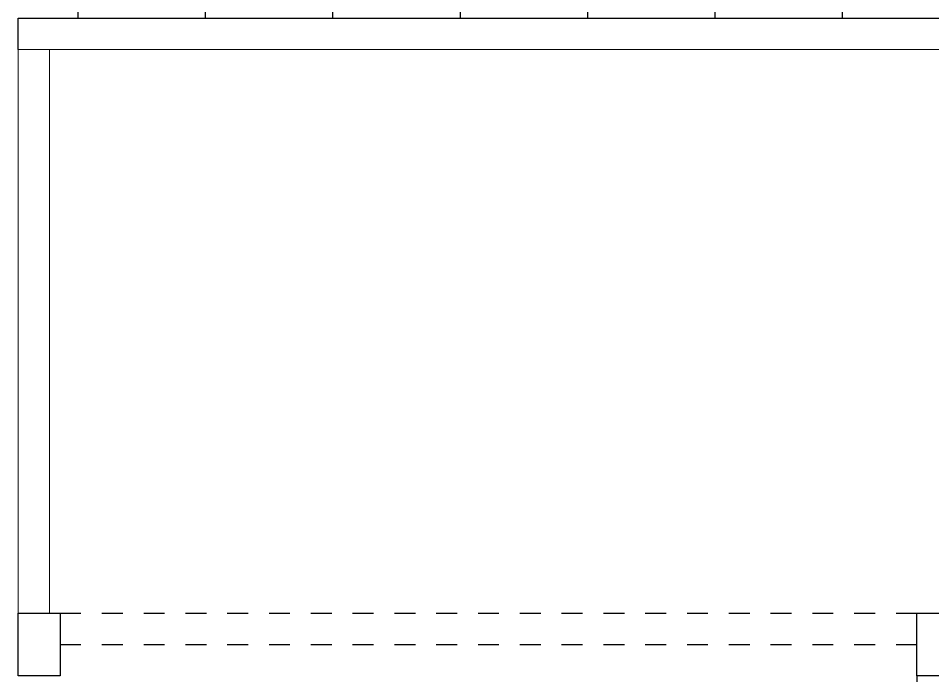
# Model space of a CAD drawing. Header units: millimetres. Extents: x 2767 to 2978, y 1319 to 1481.
# Drawn here: x 2921.629 to 2926.004, y 1402.465 to 1405.612 of the extents above; entities that cross this region are included whole.
import ezdxf

# ---------------------------------------------------------------- set-up
doc = ezdxf.new("R2010")
doc.units = ezdxf.units.MM
doc.header["$LTSCALE"] = 0.03
doc.linetypes.add('Dashed', pattern=[0.75, 0.5, -0.25])
for name, color, linetype, lineweight in [('A-ESQ-PORTAS', 2, 'Continuous', 18), ('A-ESTRUTURA', 164, 'Continuous', 30), ('A-PAREDE', 5, 'Continuous', 30)]:
    doc.layers.add(name, color=color, linetype=linetype, lineweight=lineweight)
doc.layers.add('A-PISO', color=251, linetype='Continuous')
doc.layers.add('A_PROJEÇÃO', color=7, linetype='Dashed')

# ---------------------------------------------------------------- blocks, each defined once
blk = doc.blocks.new('Adminidtração')
at = {"layer": 'A-ESQ-PORTAS', "color": 18, "true_color": 0x000000}
blk.add_line((207817.0407, 9278535.9491), (207832.8928, 9278535.9491), dxfattribs=at)
for points in [[(207832.8928, 9278533.1022), (207832.8928, 9278535.9491)], [(207817.1907, 9278535.7991), (207832.7428, 9278535.7991)], [(207832.7428, 9278533.1022), (207832.7428, 9278535.7991)]]:
    blk.add_lwpolyline(points, dxfattribs=at)
at = {"layer": 'A-ESTRUTURA'}
for points in [[(207828.5928, 9278533.1022), (207828.4428, 9278533.1022), (207828.4428, 9278532.8022), (207828.5928, 9278532.8022)], [(207832.8928, 9278533.1022), (207832.6928, 9278533.1022), (207832.6928, 9278532.8022), (207832.8928, 9278532.8022)]]:
    blk.add_lwpolyline(points, close=True, dxfattribs=at)
at = {"layer": 'A-PAREDE'}
blk.add_line((207828.5928, 9278532.8022), (207828.5917, 9278531.7522), dxfattribs=at)
at = {"layer": 'A_PROJEÇÃO'}
for points in [[(207832.6928, 9278533.1022), (207828.5928, 9278533.1022)], [(207832.6928, 9278532.9522), (207828.5928, 9278532.9522)]]:
    blk.add_lwpolyline(points, dxfattribs=at)
blk = doc.blocks.new('arq geral tgov')
at = {"layer": 'A-PISO'}
h = blk.add_hatch(dxfattribs=at)
h.set_pattern_fill('AR-B88', color=256, scale=0.003)
h.set_pattern_definition([(0, (-2897.6316, -1401.90576), (0, 0.6096), []), (90, (-2897.63158, -1401.90576), (-0.3048, 0.6096), [0.6096, -0.6096])])
h.paths.add_polyline_path([(62.5, 9.7059), (57.354, 9.7059, -0.414623), (54.352, 12.7081), (54.3546, 15.9832), (50.2546, 15.9832), (50.2573, 12.7087, -0.41428), (47.2593, 9.7059), (23.9972, 9.7059), (23.9972, 3.7065), (40.9993, 3.7062), (40.9993, 3.7065), (41.0993, 3.7065), (43.4993, 3.7065), (43.4993, 3.7065), (43.5993, 3.7065), (45.9993, 3.7064), (45.9993, 3.7065), (46.0993, 3.7065), (62.5, 3.7058)])
blk.add_lwpolyline([(23.9972, 3.7065), (62.5, 3.7058), (62.5, 3.5558), (23.9972, 3.5565)], close=True)
at = {"layer": 'A-PAREDE', "xscale": -1, "rotation": 359.9999999998639}
blk.add_blockref('Adminidtração', (207856.8899, -9278532.2426), dxfattribs=at)

msp = doc.modelspace()

# ---------------------------------------------------------------- block references
msp.add_blockref('arq geral tgov', (2897.6316, 1401.9058))

doc.saveas('drawing.dxf')
